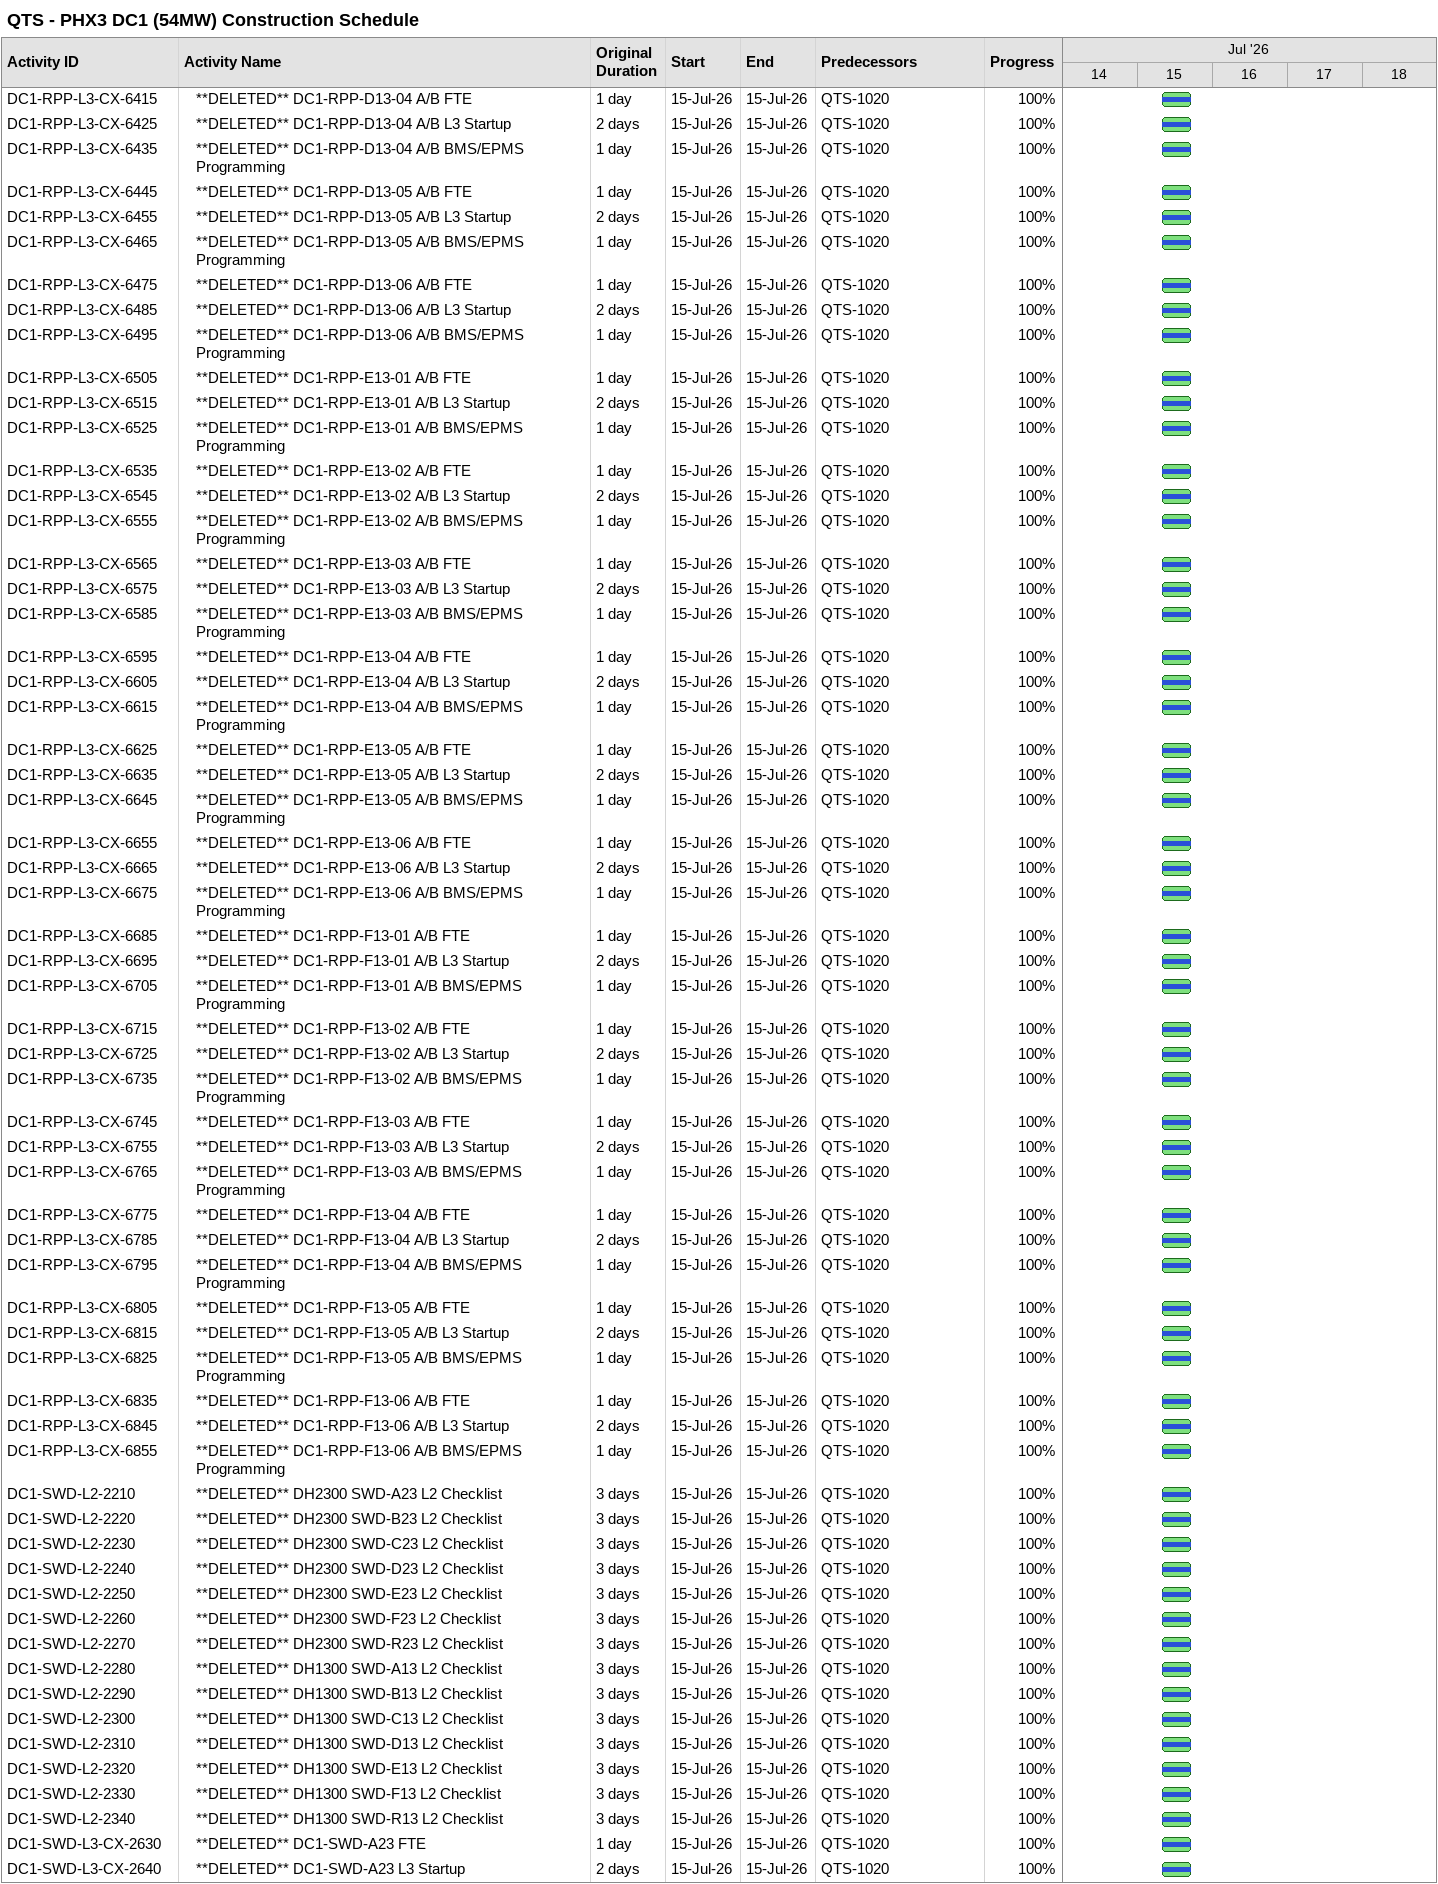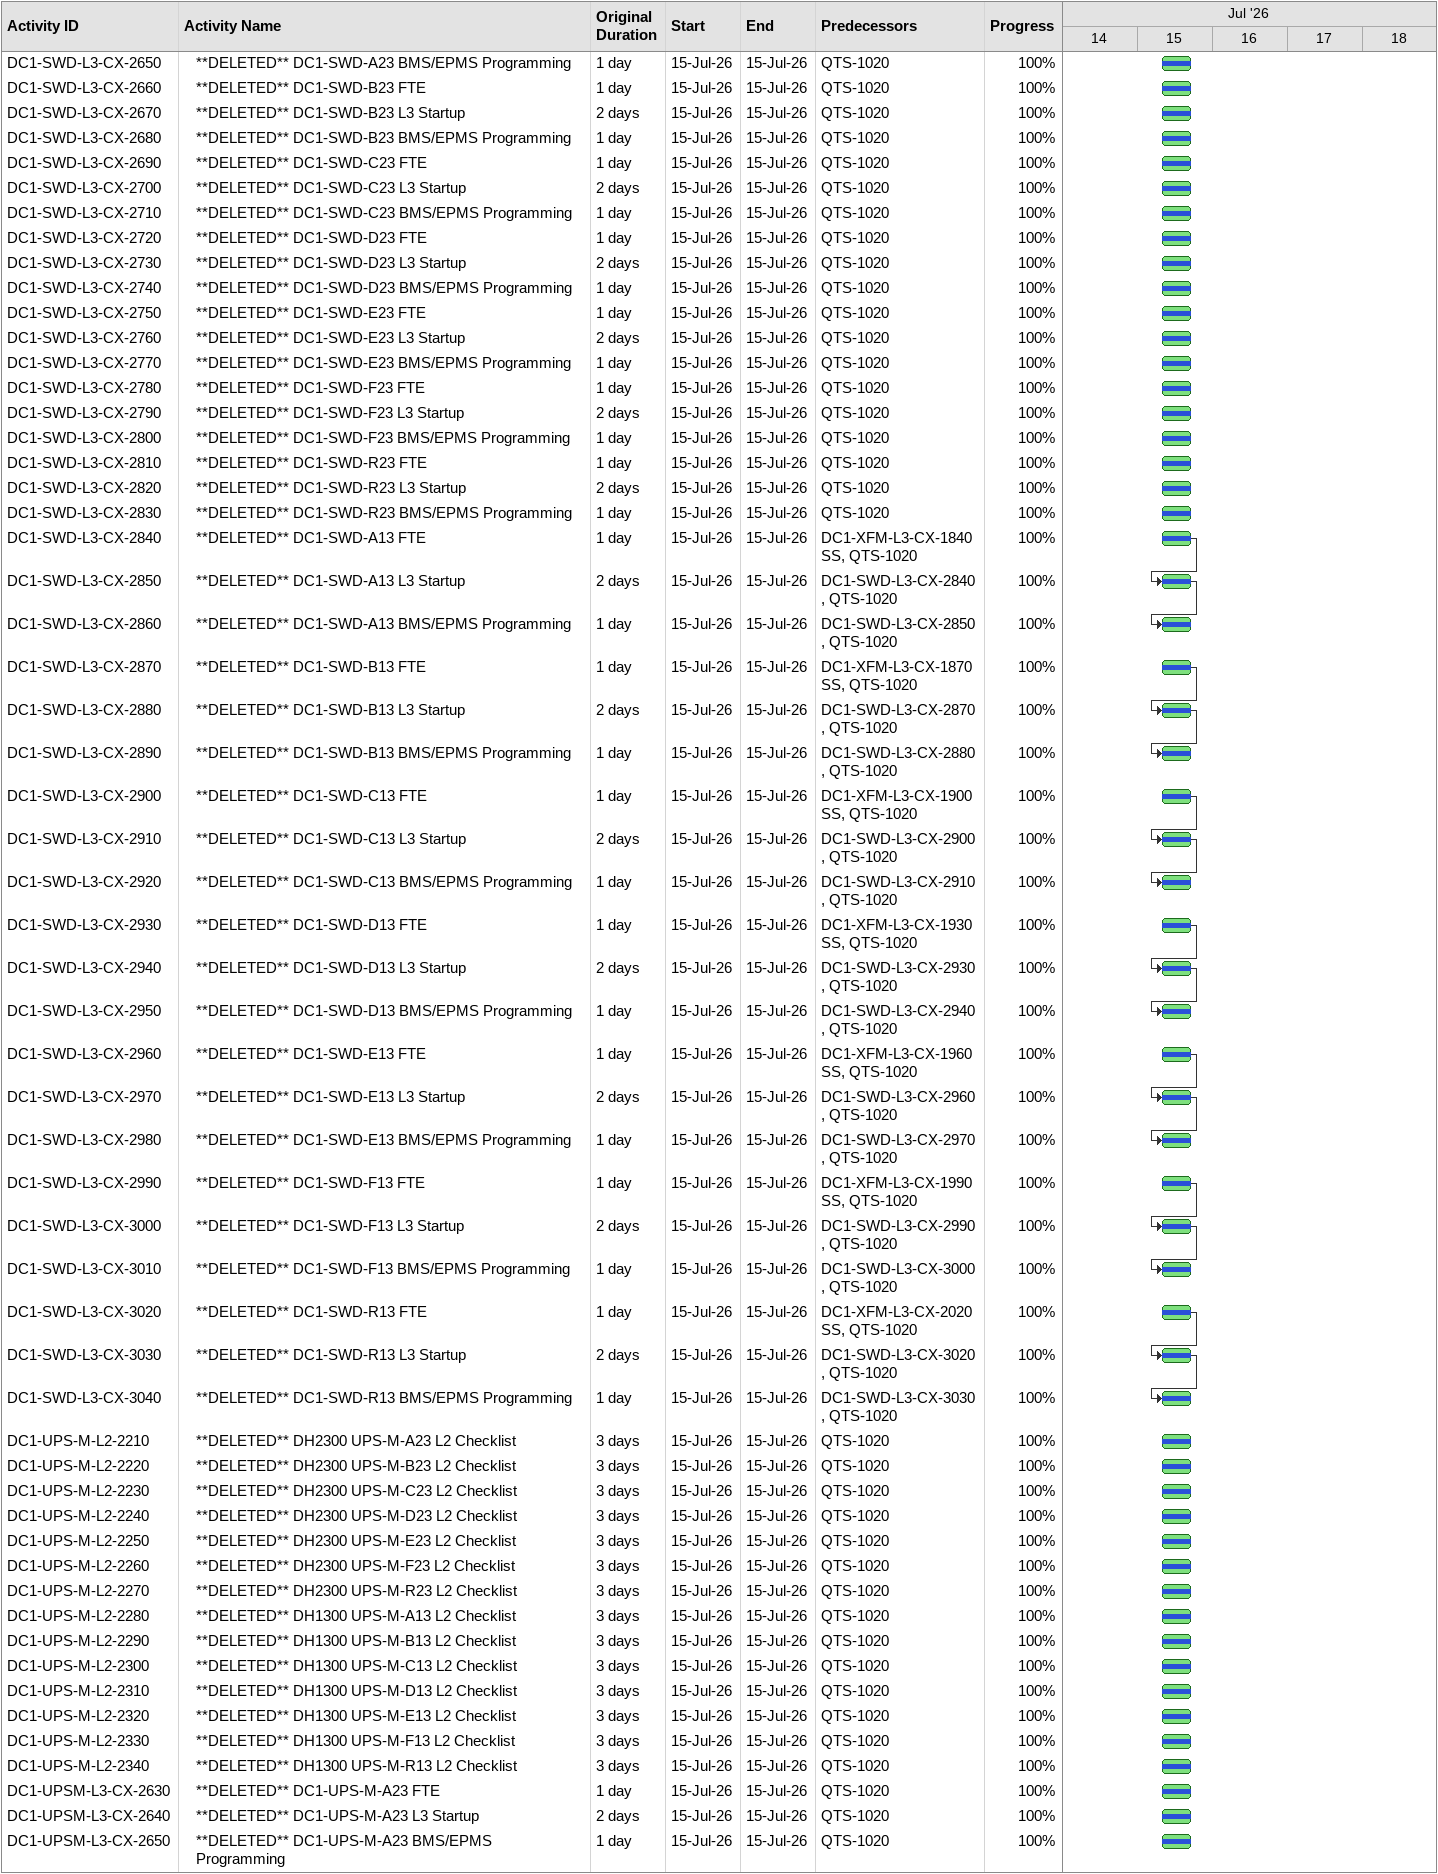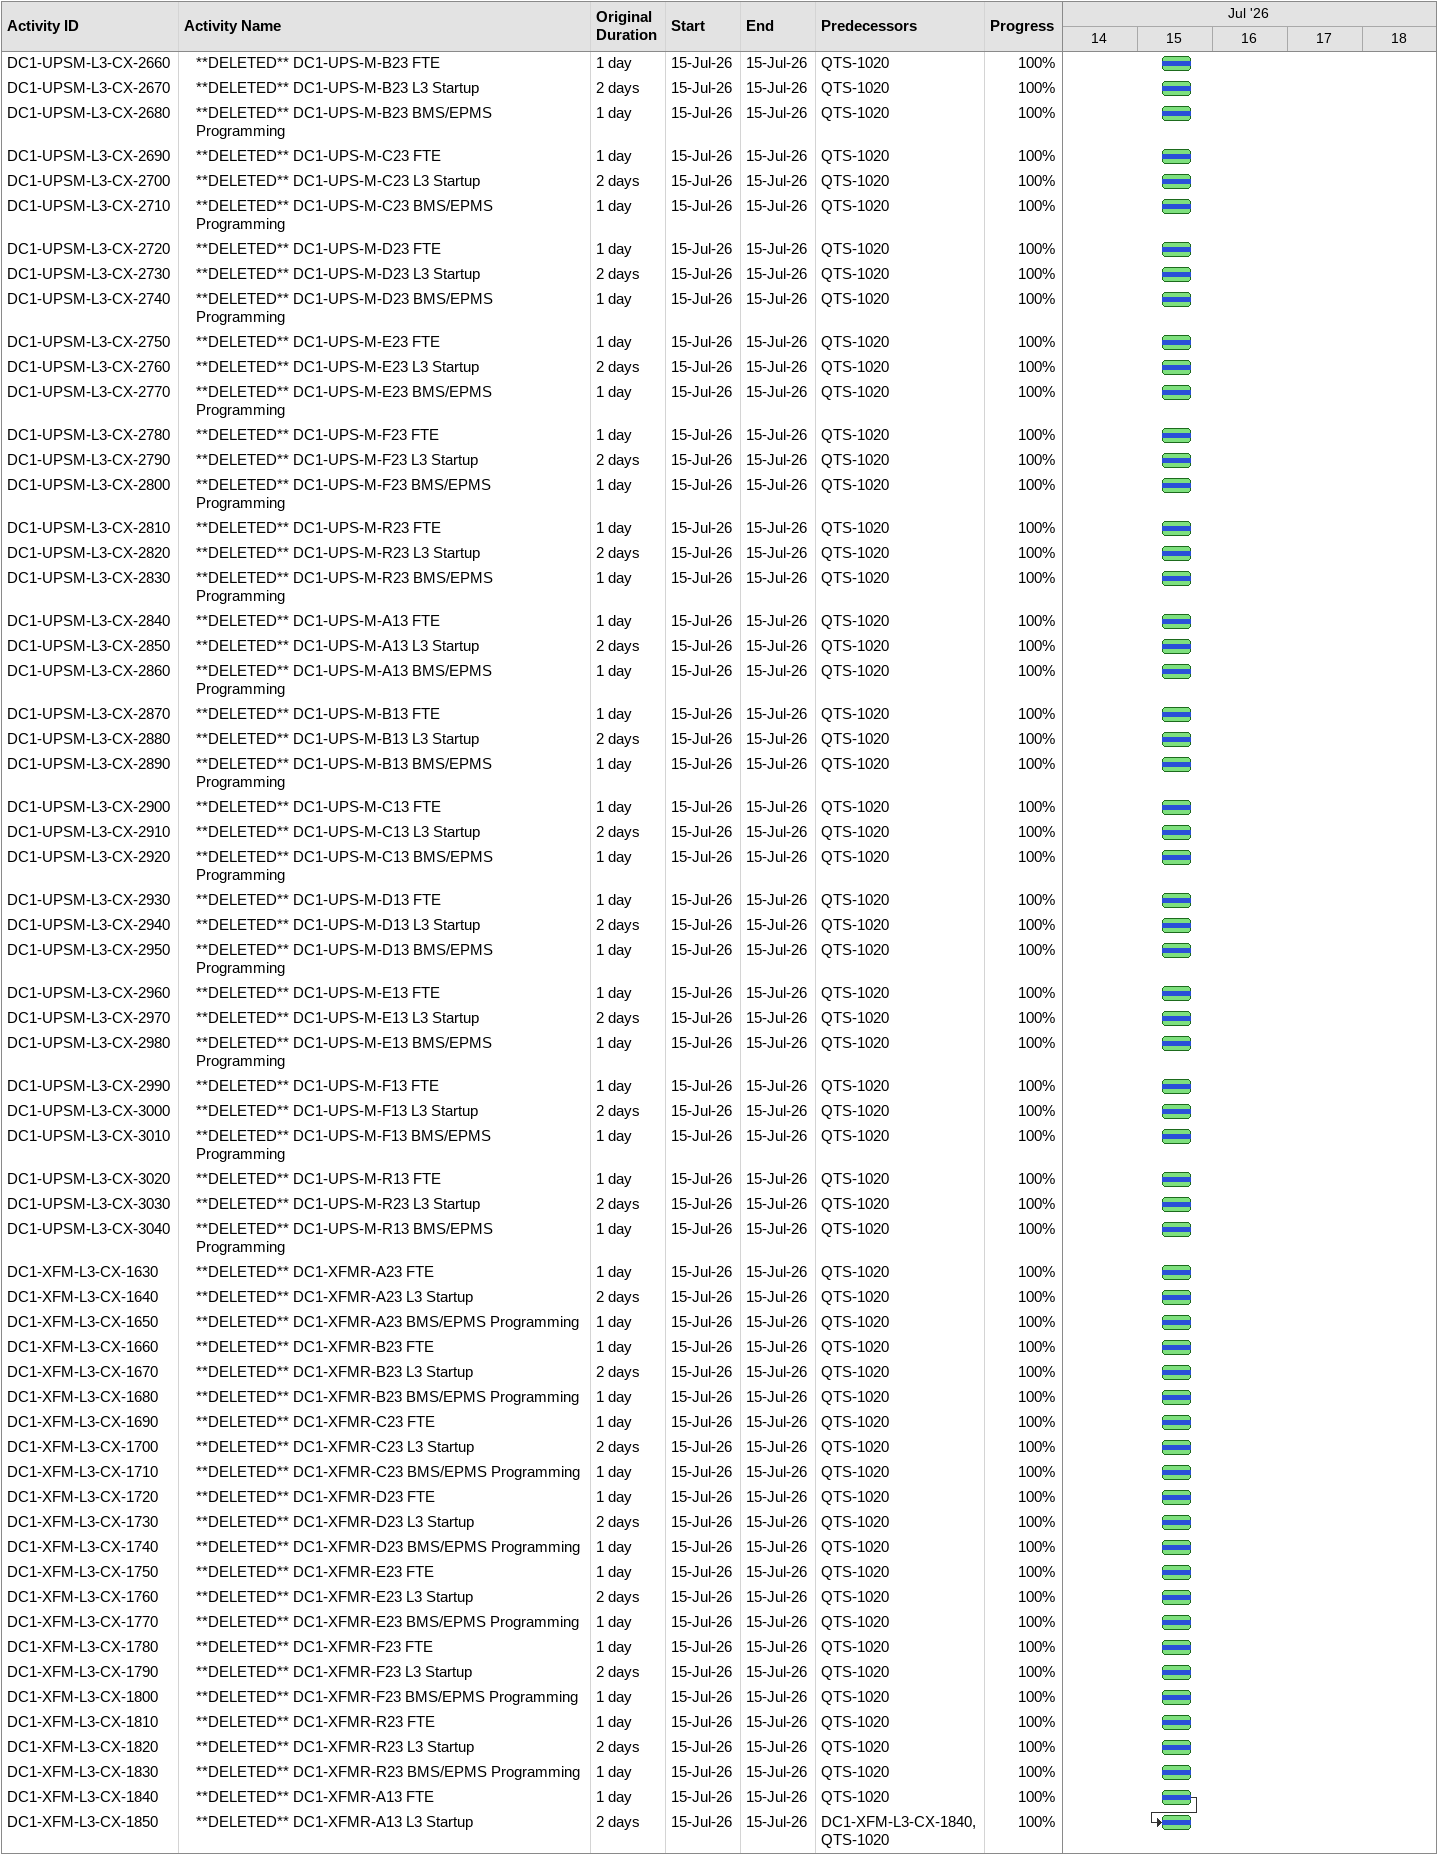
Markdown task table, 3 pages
QTS - PHX3 DC1 (54MW) Construction Schedule

| ID | Level | Task | Original duration | Start | Finish | Predecessors | % complete |
|---|---|---|---|---|---|---|---|
| DC1-RPP-L3-CX-6415 | 2 | **DELETED** DC1-RPP-D13-04 A/B FTE | 1d | 2026-07-15 | 2026-07-15 | QTS-1020 | 100 |
| DC1-RPP-L3-CX-6425 | 2 | **DELETED** DC1-RPP-D13-04 A/B L3 Startup | 2d | 2026-07-15 | 2026-07-15 | QTS-1020 | 100 |
| DC1-RPP-L3-CX-6435 | 2 | **DELETED** DC1-RPP-D13-04 A/B BMS/EPMS Programming | 1d | 2026-07-15 | 2026-07-15 | QTS-1020 | 100 |
| DC1-RPP-L3-CX-6445 | 2 | **DELETED** DC1-RPP-D13-05 A/B FTE | 1d | 2026-07-15 | 2026-07-15 | QTS-1020 | 100 |
| DC1-RPP-L3-CX-6455 | 2 | **DELETED** DC1-RPP-D13-05 A/B L3 Startup | 2d | 2026-07-15 | 2026-07-15 | QTS-1020 | 100 |
| DC1-RPP-L3-CX-6465 | 2 | **DELETED** DC1-RPP-D13-05 A/B BMS/EPMS Programming | 1d | 2026-07-15 | 2026-07-15 | QTS-1020 | 100 |
| DC1-RPP-L3-CX-6475 | 2 | **DELETED** DC1-RPP-D13-06 A/B FTE | 1d | 2026-07-15 | 2026-07-15 | QTS-1020 | 100 |
| DC1-RPP-L3-CX-6485 | 2 | **DELETED** DC1-RPP-D13-06 A/B L3 Startup | 2d | 2026-07-15 | 2026-07-15 | QTS-1020 | 100 |
| DC1-RPP-L3-CX-6495 | 2 | **DELETED** DC1-RPP-D13-06 A/B BMS/EPMS Programming | 1d | 2026-07-15 | 2026-07-15 | QTS-1020 | 100 |
| DC1-RPP-L3-CX-6505 | 2 | **DELETED** DC1-RPP-E13-01 A/B FTE | 1d | 2026-07-15 | 2026-07-15 | QTS-1020 | 100 |
| DC1-RPP-L3-CX-6515 | 2 | **DELETED** DC1-RPP-E13-01 A/B L3 Startup | 2d | 2026-07-15 | 2026-07-15 | QTS-1020 | 100 |
| DC1-RPP-L3-CX-6525 | 2 | **DELETED** DC1-RPP-E13-01 A/B BMS/EPMS Programming | 1d | 2026-07-15 | 2026-07-15 | QTS-1020 | 100 |
| DC1-RPP-L3-CX-6535 | 2 | **DELETED** DC1-RPP-E13-02 A/B FTE | 1d | 2026-07-15 | 2026-07-15 | QTS-1020 | 100 |
| DC1-RPP-L3-CX-6545 | 2 | **DELETED** DC1-RPP-E13-02 A/B L3 Startup | 2d | 2026-07-15 | 2026-07-15 | QTS-1020 | 100 |
| DC1-RPP-L3-CX-6555 | 2 | **DELETED** DC1-RPP-E13-02 A/B BMS/EPMS Programming | 1d | 2026-07-15 | 2026-07-15 | QTS-1020 | 100 |
| DC1-RPP-L3-CX-6565 | 2 | **DELETED** DC1-RPP-E13-03 A/B FTE | 1d | 2026-07-15 | 2026-07-15 | QTS-1020 | 100 |
| DC1-RPP-L3-CX-6575 | 2 | **DELETED** DC1-RPP-E13-03 A/B L3 Startup | 2d | 2026-07-15 | 2026-07-15 | QTS-1020 | 100 |
| DC1-RPP-L3-CX-6585 | 2 | **DELETED** DC1-RPP-E13-03 A/B BMS/EPMS Programming | 1d | 2026-07-15 | 2026-07-15 | QTS-1020 | 100 |
| DC1-RPP-L3-CX-6595 | 2 | **DELETED** DC1-RPP-E13-04 A/B FTE | 1d | 2026-07-15 | 2026-07-15 | QTS-1020 | 100 |
| DC1-RPP-L3-CX-6605 | 2 | **DELETED** DC1-RPP-E13-04 A/B L3 Startup | 2d | 2026-07-15 | 2026-07-15 | QTS-1020 | 100 |
| DC1-RPP-L3-CX-6615 | 2 | **DELETED** DC1-RPP-E13-04 A/B BMS/EPMS Programming | 1d | 2026-07-15 | 2026-07-15 | QTS-1020 | 100 |
| DC1-RPP-L3-CX-6625 | 2 | **DELETED** DC1-RPP-E13-05 A/B FTE | 1d | 2026-07-15 | 2026-07-15 | QTS-1020 | 100 |
| DC1-RPP-L3-CX-6635 | 2 | **DELETED** DC1-RPP-E13-05 A/B L3 Startup | 2d | 2026-07-15 | 2026-07-15 | QTS-1020 | 100 |
| DC1-RPP-L3-CX-6645 | 2 | **DELETED** DC1-RPP-E13-05 A/B BMS/EPMS Programming | 1d | 2026-07-15 | 2026-07-15 | QTS-1020 | 100 |
| DC1-RPP-L3-CX-6655 | 2 | **DELETED** DC1-RPP-E13-06 A/B FTE | 1d | 2026-07-15 | 2026-07-15 | QTS-1020 | 100 |
| DC1-RPP-L3-CX-6665 | 2 | **DELETED** DC1-RPP-E13-06 A/B L3 Startup | 2d | 2026-07-15 | 2026-07-15 | QTS-1020 | 100 |
| DC1-RPP-L3-CX-6675 | 2 | **DELETED** DC1-RPP-E13-06 A/B BMS/EPMS Programming | 1d | 2026-07-15 | 2026-07-15 | QTS-1020 | 100 |
| DC1-RPP-L3-CX-6685 | 2 | **DELETED** DC1-RPP-F13-01 A/B FTE | 1d | 2026-07-15 | 2026-07-15 | QTS-1020 | 100 |
| DC1-RPP-L3-CX-6695 | 2 | **DELETED** DC1-RPP-F13-01 A/B L3 Startup | 2d | 2026-07-15 | 2026-07-15 | QTS-1020 | 100 |
| DC1-RPP-L3-CX-6705 | 2 | **DELETED** DC1-RPP-F13-01 A/B BMS/EPMS Programming | 1d | 2026-07-15 | 2026-07-15 | QTS-1020 | 100 |
| DC1-RPP-L3-CX-6715 | 2 | **DELETED** DC1-RPP-F13-02 A/B FTE | 1d | 2026-07-15 | 2026-07-15 | QTS-1020 | 100 |
| DC1-RPP-L3-CX-6725 | 2 | **DELETED** DC1-RPP-F13-02 A/B L3 Startup | 2d | 2026-07-15 | 2026-07-15 | QTS-1020 | 100 |
| DC1-RPP-L3-CX-6735 | 2 | **DELETED** DC1-RPP-F13-02 A/B BMS/EPMS Programming | 1d | 2026-07-15 | 2026-07-15 | QTS-1020 | 100 |
| DC1-RPP-L3-CX-6745 | 2 | **DELETED** DC1-RPP-F13-03 A/B FTE | 1d | 2026-07-15 | 2026-07-15 | QTS-1020 | 100 |
| DC1-RPP-L3-CX-6755 | 2 | **DELETED** DC1-RPP-F13-03 A/B L3 Startup | 2d | 2026-07-15 | 2026-07-15 | QTS-1020 | 100 |
| DC1-RPP-L3-CX-6765 | 2 | **DELETED** DC1-RPP-F13-03 A/B BMS/EPMS Programming | 1d | 2026-07-15 | 2026-07-15 | QTS-1020 | 100 |
| DC1-RPP-L3-CX-6775 | 2 | **DELETED** DC1-RPP-F13-04 A/B FTE | 1d | 2026-07-15 | 2026-07-15 | QTS-1020 | 100 |
| DC1-RPP-L3-CX-6785 | 2 | **DELETED** DC1-RPP-F13-04 A/B L3 Startup | 2d | 2026-07-15 | 2026-07-15 | QTS-1020 | 100 |
| DC1-RPP-L3-CX-6795 | 2 | **DELETED** DC1-RPP-F13-04 A/B BMS/EPMS Programming | 1d | 2026-07-15 | 2026-07-15 | QTS-1020 | 100 |
| DC1-RPP-L3-CX-6805 | 2 | **DELETED** DC1-RPP-F13-05 A/B FTE | 1d | 2026-07-15 | 2026-07-15 | QTS-1020 | 100 |
| DC1-RPP-L3-CX-6815 | 2 | **DELETED** DC1-RPP-F13-05 A/B L3 Startup | 2d | 2026-07-15 | 2026-07-15 | QTS-1020 | 100 |
| DC1-RPP-L3-CX-6825 | 2 | **DELETED** DC1-RPP-F13-05 A/B BMS/EPMS Programming | 1d | 2026-07-15 | 2026-07-15 | QTS-1020 | 100 |
| DC1-RPP-L3-CX-6835 | 2 | **DELETED** DC1-RPP-F13-06 A/B FTE | 1d | 2026-07-15 | 2026-07-15 | QTS-1020 | 100 |
| DC1-RPP-L3-CX-6845 | 2 | **DELETED** DC1-RPP-F13-06 A/B L3 Startup | 2d | 2026-07-15 | 2026-07-15 | QTS-1020 | 100 |
| DC1-RPP-L3-CX-6855 | 2 | **DELETED** DC1-RPP-F13-06 A/B BMS/EPMS Programming | 1d | 2026-07-15 | 2026-07-15 | QTS-1020 | 100 |
| DC1-SWD-L2-2210 | 2 | **DELETED** DH2300 SWD-A23 L2 Checklist | 3d | 2026-07-15 | 2026-07-15 | QTS-1020 | 100 |
| DC1-SWD-L2-2220 | 2 | **DELETED** DH2300 SWD-B23 L2 Checklist | 3d | 2026-07-15 | 2026-07-15 | QTS-1020 | 100 |
| DC1-SWD-L2-2230 | 2 | **DELETED** DH2300 SWD-C23 L2 Checklist | 3d | 2026-07-15 | 2026-07-15 | QTS-1020 | 100 |
| DC1-SWD-L2-2240 | 2 | **DELETED** DH2300 SWD-D23 L2 Checklist | 3d | 2026-07-15 | 2026-07-15 | QTS-1020 | 100 |
| DC1-SWD-L2-2250 | 2 | **DELETED** DH2300 SWD-E23 L2 Checklist | 3d | 2026-07-15 | 2026-07-15 | QTS-1020 | 100 |
| DC1-SWD-L2-2260 | 2 | **DELETED** DH2300 SWD-F23 L2 Checklist | 3d | 2026-07-15 | 2026-07-15 | QTS-1020 | 100 |
| DC1-SWD-L2-2270 | 2 | **DELETED** DH2300 SWD-R23 L2 Checklist | 3d | 2026-07-15 | 2026-07-15 | QTS-1020 | 100 |
| DC1-SWD-L2-2280 | 2 | **DELETED** DH1300 SWD-A13 L2 Checklist | 3d | 2026-07-15 | 2026-07-15 | QTS-1020 | 100 |
| DC1-SWD-L2-2290 | 2 | **DELETED** DH1300 SWD-B13 L2 Checklist | 3d | 2026-07-15 | 2026-07-15 | QTS-1020 | 100 |
| DC1-SWD-L2-2300 | 2 | **DELETED** DH1300 SWD-C13 L2 Checklist | 3d | 2026-07-15 | 2026-07-15 | QTS-1020 | 100 |
| DC1-SWD-L2-2310 | 2 | **DELETED** DH1300 SWD-D13 L2 Checklist | 3d | 2026-07-15 | 2026-07-15 | QTS-1020 | 100 |
| DC1-SWD-L2-2320 | 2 | **DELETED** DH1300 SWD-E13 L2 Checklist | 3d | 2026-07-15 | 2026-07-15 | QTS-1020 | 100 |
| DC1-SWD-L2-2330 | 2 | **DELETED** DH1300 SWD-F13 L2 Checklist | 3d | 2026-07-15 | 2026-07-15 | QTS-1020 | 100 |
| DC1-SWD-L2-2340 | 2 | **DELETED** DH1300 SWD-R13 L2 Checklist | 3d | 2026-07-15 | 2026-07-15 | QTS-1020 | 100 |
| DC1-SWD-L3-CX-2630 | 2 | **DELETED** DC1-SWD-A23 FTE | 1d | 2026-07-15 | 2026-07-15 | QTS-1020 | 100 |
| DC1-SWD-L3-CX-2640 | 2 | **DELETED** DC1-SWD-A23 L3 Startup | 2d | 2026-07-15 | 2026-07-15 | QTS-1020 | 100 |
| DC1-SWD-L3-CX-2650 | 2 | **DELETED** DC1-SWD-A23 BMS/EPMS Programming | 1d | 2026-07-15 | 2026-07-15 | QTS-1020 | 100 |
| DC1-SWD-L3-CX-2660 | 2 | **DELETED** DC1-SWD-B23 FTE | 1d | 2026-07-15 | 2026-07-15 | QTS-1020 | 100 |
| DC1-SWD-L3-CX-2670 | 2 | **DELETED** DC1-SWD-B23 L3 Startup | 2d | 2026-07-15 | 2026-07-15 | QTS-1020 | 100 |
| DC1-SWD-L3-CX-2680 | 2 | **DELETED** DC1-SWD-B23 BMS/EPMS Programming | 1d | 2026-07-15 | 2026-07-15 | QTS-1020 | 100 |
| DC1-SWD-L3-CX-2690 | 2 | **DELETED** DC1-SWD-C23 FTE | 1d | 2026-07-15 | 2026-07-15 | QTS-1020 | 100 |
| DC1-SWD-L3-CX-2700 | 2 | **DELETED** DC1-SWD-C23 L3 Startup | 2d | 2026-07-15 | 2026-07-15 | QTS-1020 | 100 |
| DC1-SWD-L3-CX-2710 | 2 | **DELETED** DC1-SWD-C23 BMS/EPMS Programming | 1d | 2026-07-15 | 2026-07-15 | QTS-1020 | 100 |
| DC1-SWD-L3-CX-2720 | 2 | **DELETED** DC1-SWD-D23 FTE | 1d | 2026-07-15 | 2026-07-15 | QTS-1020 | 100 |
| DC1-SWD-L3-CX-2730 | 2 | **DELETED** DC1-SWD-D23 L3 Startup | 2d | 2026-07-15 | 2026-07-15 | QTS-1020 | 100 |
| DC1-SWD-L3-CX-2740 | 2 | **DELETED** DC1-SWD-D23 BMS/EPMS Programming | 1d | 2026-07-15 | 2026-07-15 | QTS-1020 | 100 |
| DC1-SWD-L3-CX-2750 | 2 | **DELETED** DC1-SWD-E23 FTE | 1d | 2026-07-15 | 2026-07-15 | QTS-1020 | 100 |
| DC1-SWD-L3-CX-2760 | 2 | **DELETED** DC1-SWD-E23 L3 Startup | 2d | 2026-07-15 | 2026-07-15 | QTS-1020 | 100 |
| DC1-SWD-L3-CX-2770 | 2 | **DELETED** DC1-SWD-E23 BMS/EPMS Programming | 1d | 2026-07-15 | 2026-07-15 | QTS-1020 | 100 |
| DC1-SWD-L3-CX-2780 | 2 | **DELETED** DC1-SWD-F23 FTE | 1d | 2026-07-15 | 2026-07-15 | QTS-1020 | 100 |
| DC1-SWD-L3-CX-2790 | 2 | **DELETED** DC1-SWD-F23 L3 Startup | 2d | 2026-07-15 | 2026-07-15 | QTS-1020 | 100 |
| DC1-SWD-L3-CX-2800 | 2 | **DELETED** DC1-SWD-F23 BMS/EPMS Programming | 1d | 2026-07-15 | 2026-07-15 | QTS-1020 | 100 |
| DC1-SWD-L3-CX-2810 | 2 | **DELETED** DC1-SWD-R23 FTE | 1d | 2026-07-15 | 2026-07-15 | QTS-1020 | 100 |
| DC1-SWD-L3-CX-2820 | 2 | **DELETED** DC1-SWD-R23 L3 Startup | 2d | 2026-07-15 | 2026-07-15 | QTS-1020 | 100 |
| DC1-SWD-L3-CX-2830 | 2 | **DELETED** DC1-SWD-R23 BMS/EPMS Programming | 1d | 2026-07-15 | 2026-07-15 | QTS-1020 | 100 |
| DC1-SWD-L3-CX-2840 | 2 | **DELETED** DC1-SWD-A13 FTE | 1d | 2026-07-15 | 2026-07-15 | DC1-XFM-L3-CX-1840SS, QTS-1020 | 100 |
| DC1-SWD-L3-CX-2850 | 2 | **DELETED** DC1-SWD-A13 L3 Startup | 2d | 2026-07-15 | 2026-07-15 | DC1-SWD-L3-CX-2840, QTS-1020 | 100 |
| DC1-SWD-L3-CX-2860 | 2 | **DELETED** DC1-SWD-A13 BMS/EPMS Programming | 1d | 2026-07-15 | 2026-07-15 | DC1-SWD-L3-CX-2850, QTS-1020 | 100 |
| DC1-SWD-L3-CX-2870 | 2 | **DELETED** DC1-SWD-B13 FTE | 1d | 2026-07-15 | 2026-07-15 | DC1-XFM-L3-CX-1870SS, QTS-1020 | 100 |
| DC1-SWD-L3-CX-2880 | 2 | **DELETED** DC1-SWD-B13 L3 Startup | 2d | 2026-07-15 | 2026-07-15 | DC1-SWD-L3-CX-2870, QTS-1020 | 100 |
| DC1-SWD-L3-CX-2890 | 2 | **DELETED** DC1-SWD-B13 BMS/EPMS Programming | 1d | 2026-07-15 | 2026-07-15 | DC1-SWD-L3-CX-2880, QTS-1020 | 100 |
| DC1-SWD-L3-CX-2900 | 2 | **DELETED** DC1-SWD-C13 FTE | 1d | 2026-07-15 | 2026-07-15 | DC1-XFM-L3-CX-1900SS, QTS-1020 | 100 |
| DC1-SWD-L3-CX-2910 | 2 | **DELETED** DC1-SWD-C13 L3 Startup | 2d | 2026-07-15 | 2026-07-15 | DC1-SWD-L3-CX-2900, QTS-1020 | 100 |
| DC1-SWD-L3-CX-2920 | 2 | **DELETED** DC1-SWD-C13 BMS/EPMS Programming | 1d | 2026-07-15 | 2026-07-15 | DC1-SWD-L3-CX-2910, QTS-1020 | 100 |
| DC1-SWD-L3-CX-2930 | 2 | **DELETED** DC1-SWD-D13 FTE | 1d | 2026-07-15 | 2026-07-15 | DC1-XFM-L3-CX-1930SS, QTS-1020 | 100 |
| DC1-SWD-L3-CX-2940 | 2 | **DELETED** DC1-SWD-D13 L3 Startup | 2d | 2026-07-15 | 2026-07-15 | DC1-SWD-L3-CX-2930, QTS-1020 | 100 |
| DC1-SWD-L3-CX-2950 | 2 | **DELETED** DC1-SWD-D13 BMS/EPMS Programming | 1d | 2026-07-15 | 2026-07-15 | DC1-SWD-L3-CX-2940, QTS-1020 | 100 |
| DC1-SWD-L3-CX-2960 | 2 | **DELETED** DC1-SWD-E13 FTE | 1d | 2026-07-15 | 2026-07-15 | DC1-XFM-L3-CX-1960SS, QTS-1020 | 100 |
| DC1-SWD-L3-CX-2970 | 2 | **DELETED** DC1-SWD-E13 L3 Startup | 2d | 2026-07-15 | 2026-07-15 | DC1-SWD-L3-CX-2960, QTS-1020 | 100 |
| DC1-SWD-L3-CX-2980 | 2 | **DELETED** DC1-SWD-E13 BMS/EPMS Programming | 1d | 2026-07-15 | 2026-07-15 | DC1-SWD-L3-CX-2970, QTS-1020 | 100 |
| DC1-SWD-L3-CX-2990 | 2 | **DELETED** DC1-SWD-F13 FTE | 1d | 2026-07-15 | 2026-07-15 | DC1-XFM-L3-CX-1990SS, QTS-1020 | 100 |
| DC1-SWD-L3-CX-3000 | 2 | **DELETED** DC1-SWD-F13 L3 Startup | 2d | 2026-07-15 | 2026-07-15 | DC1-SWD-L3-CX-2990, QTS-1020 | 100 |
| DC1-SWD-L3-CX-3010 | 2 | **DELETED** DC1-SWD-F13 BMS/EPMS Programming | 1d | 2026-07-15 | 2026-07-15 | DC1-SWD-L3-CX-3000, QTS-1020 | 100 |
| DC1-SWD-L3-CX-3020 | 2 | **DELETED** DC1-SWD-R13 FTE | 1d | 2026-07-15 | 2026-07-15 | DC1-XFM-L3-CX-2020SS, QTS-1020 | 100 |
| DC1-SWD-L3-CX-3030 | 2 | **DELETED** DC1-SWD-R13 L3 Startup | 2d | 2026-07-15 | 2026-07-15 | DC1-SWD-L3-CX-3020, QTS-1020 | 100 |
| DC1-SWD-L3-CX-3040 | 2 | **DELETED** DC1-SWD-R13 BMS/EPMS Programming | 1d | 2026-07-15 | 2026-07-15 | DC1-SWD-L3-CX-3030, QTS-1020 | 100 |
| DC1-UPS-M-L2-2210 | 2 | **DELETED** DH2300 UPS-M-A23 L2 Checklist | 3d | 2026-07-15 | 2026-07-15 | QTS-1020 | 100 |
| DC1-UPS-M-L2-2220 | 2 | **DELETED** DH2300 UPS-M-B23 L2 Checklist | 3d | 2026-07-15 | 2026-07-15 | QTS-1020 | 100 |
| DC1-UPS-M-L2-2230 | 2 | **DELETED** DH2300 UPS-M-C23 L2 Checklist | 3d | 2026-07-15 | 2026-07-15 | QTS-1020 | 100 |
| DC1-UPS-M-L2-2240 | 2 | **DELETED** DH2300 UPS-M-D23 L2 Checklist | 3d | 2026-07-15 | 2026-07-15 | QTS-1020 | 100 |
| DC1-UPS-M-L2-2250 | 2 | **DELETED** DH2300 UPS-M-E23 L2 Checklist | 3d | 2026-07-15 | 2026-07-15 | QTS-1020 | 100 |
| DC1-UPS-M-L2-2260 | 2 | **DELETED** DH2300 UPS-M-F23 L2 Checklist | 3d | 2026-07-15 | 2026-07-15 | QTS-1020 | 100 |
| DC1-UPS-M-L2-2270 | 2 | **DELETED** DH2300 UPS-M-R23 L2 Checklist | 3d | 2026-07-15 | 2026-07-15 | QTS-1020 | 100 |
| DC1-UPS-M-L2-2280 | 2 | **DELETED** DH1300 UPS-M-A13 L2 Checklist | 3d | 2026-07-15 | 2026-07-15 | QTS-1020 | 100 |
| DC1-UPS-M-L2-2290 | 2 | **DELETED** DH1300 UPS-M-B13 L2 Checklist | 3d | 2026-07-15 | 2026-07-15 | QTS-1020 | 100 |
| DC1-UPS-M-L2-2300 | 2 | **DELETED** DH1300 UPS-M-C13 L2 Checklist | 3d | 2026-07-15 | 2026-07-15 | QTS-1020 | 100 |
| DC1-UPS-M-L2-2310 | 2 | **DELETED** DH1300 UPS-M-D13 L2 Checklist | 3d | 2026-07-15 | 2026-07-15 | QTS-1020 | 100 |
| DC1-UPS-M-L2-2320 | 2 | **DELETED** DH1300 UPS-M-E13 L2 Checklist | 3d | 2026-07-15 | 2026-07-15 | QTS-1020 | 100 |
| DC1-UPS-M-L2-2330 | 2 | **DELETED** DH1300 UPS-M-F13 L2 Checklist | 3d | 2026-07-15 | 2026-07-15 | QTS-1020 | 100 |
| DC1-UPS-M-L2-2340 | 2 | **DELETED** DH1300 UPS-M-R13 L2 Checklist | 3d | 2026-07-15 | 2026-07-15 | QTS-1020 | 100 |
| DC1-UPSM-L3-CX-2630 | 2 | **DELETED** DC1-UPS-M-A23 FTE | 1d | 2026-07-15 | 2026-07-15 | QTS-1020 | 100 |
| DC1-UPSM-L3-CX-2640 | 2 | **DELETED** DC1-UPS-M-A23 L3 Startup | 2d | 2026-07-15 | 2026-07-15 | QTS-1020 | 100 |
| DC1-UPSM-L3-CX-2650 | 2 | **DELETED** DC1-UPS-M-A23 BMS/EPMS Programming | 1d | 2026-07-15 | 2026-07-15 | QTS-1020 | 100 |
| DC1-UPSM-L3-CX-2660 | 2 | **DELETED** DC1-UPS-M-B23 FTE | 1d | 2026-07-15 | 2026-07-15 | QTS-1020 | 100 |
| DC1-UPSM-L3-CX-2670 | 2 | **DELETED** DC1-UPS-M-B23 L3 Startup | 2d | 2026-07-15 | 2026-07-15 | QTS-1020 | 100 |
| DC1-UPSM-L3-CX-2680 | 2 | **DELETED** DC1-UPS-M-B23 BMS/EPMS Programming | 1d | 2026-07-15 | 2026-07-15 | QTS-1020 | 100 |
| DC1-UPSM-L3-CX-2690 | 2 | **DELETED** DC1-UPS-M-C23 FTE | 1d | 2026-07-15 | 2026-07-15 | QTS-1020 | 100 |
| DC1-UPSM-L3-CX-2700 | 2 | **DELETED** DC1-UPS-M-C23 L3 Startup | 2d | 2026-07-15 | 2026-07-15 | QTS-1020 | 100 |
| DC1-UPSM-L3-CX-2710 | 2 | **DELETED** DC1-UPS-M-C23 BMS/EPMS Programming | 1d | 2026-07-15 | 2026-07-15 | QTS-1020 | 100 |
| DC1-UPSM-L3-CX-2720 | 2 | **DELETED** DC1-UPS-M-D23 FTE | 1d | 2026-07-15 | 2026-07-15 | QTS-1020 | 100 |
| DC1-UPSM-L3-CX-2730 | 2 | **DELETED** DC1-UPS-M-D23 L3 Startup | 2d | 2026-07-15 | 2026-07-15 | QTS-1020 | 100 |
| DC1-UPSM-L3-CX-2740 | 2 | **DELETED** DC1-UPS-M-D23 BMS/EPMS Programming | 1d | 2026-07-15 | 2026-07-15 | QTS-1020 | 100 |
| DC1-UPSM-L3-CX-2750 | 2 | **DELETED** DC1-UPS-M-E23 FTE | 1d | 2026-07-15 | 2026-07-15 | QTS-1020 | 100 |
| DC1-UPSM-L3-CX-2760 | 2 | **DELETED** DC1-UPS-M-E23 L3 Startup | 2d | 2026-07-15 | 2026-07-15 | QTS-1020 | 100 |
| DC1-UPSM-L3-CX-2770 | 2 | **DELETED** DC1-UPS-M-E23 BMS/EPMS Programming | 1d | 2026-07-15 | 2026-07-15 | QTS-1020 | 100 |
| DC1-UPSM-L3-CX-2780 | 2 | **DELETED** DC1-UPS-M-F23 FTE | 1d | 2026-07-15 | 2026-07-15 | QTS-1020 | 100 |
| DC1-UPSM-L3-CX-2790 | 2 | **DELETED** DC1-UPS-M-F23 L3 Startup | 2d | 2026-07-15 | 2026-07-15 | QTS-1020 | 100 |
| DC1-UPSM-L3-CX-2800 | 2 | **DELETED** DC1-UPS-M-F23 BMS/EPMS Programming | 1d | 2026-07-15 | 2026-07-15 | QTS-1020 | 100 |
| DC1-UPSM-L3-CX-2810 | 2 | **DELETED** DC1-UPS-M-R23 FTE | 1d | 2026-07-15 | 2026-07-15 | QTS-1020 | 100 |
| DC1-UPSM-L3-CX-2820 | 2 | **DELETED** DC1-UPS-M-R23 L3 Startup | 2d | 2026-07-15 | 2026-07-15 | QTS-1020 | 100 |
| DC1-UPSM-L3-CX-2830 | 2 | **DELETED** DC1-UPS-M-R23 BMS/EPMS Programming | 1d | 2026-07-15 | 2026-07-15 | QTS-1020 | 100 |
| DC1-UPSM-L3-CX-2840 | 2 | **DELETED** DC1-UPS-M-A13 FTE | 1d | 2026-07-15 | 2026-07-15 | QTS-1020 | 100 |
| DC1-UPSM-L3-CX-2850 | 2 | **DELETED** DC1-UPS-M-A13 L3 Startup | 2d | 2026-07-15 | 2026-07-15 | QTS-1020 | 100 |
| DC1-UPSM-L3-CX-2860 | 2 | **DELETED** DC1-UPS-M-A13 BMS/EPMS Programming | 1d | 2026-07-15 | 2026-07-15 | QTS-1020 | 100 |
| DC1-UPSM-L3-CX-2870 | 2 | **DELETED** DC1-UPS-M-B13 FTE | 1d | 2026-07-15 | 2026-07-15 | QTS-1020 | 100 |
| DC1-UPSM-L3-CX-2880 | 2 | **DELETED** DC1-UPS-M-B13 L3 Startup | 2d | 2026-07-15 | 2026-07-15 | QTS-1020 | 100 |
| DC1-UPSM-L3-CX-2890 | 2 | **DELETED** DC1-UPS-M-B13 BMS/EPMS Programming | 1d | 2026-07-15 | 2026-07-15 | QTS-1020 | 100 |
| DC1-UPSM-L3-CX-2900 | 2 | **DELETED** DC1-UPS-M-C13 FTE | 1d | 2026-07-15 | 2026-07-15 | QTS-1020 | 100 |
| DC1-UPSM-L3-CX-2910 | 2 | **DELETED** DC1-UPS-M-C13 L3 Startup | 2d | 2026-07-15 | 2026-07-15 | QTS-1020 | 100 |
| DC1-UPSM-L3-CX-2920 | 2 | **DELETED** DC1-UPS-M-C13 BMS/EPMS Programming | 1d | 2026-07-15 | 2026-07-15 | QTS-1020 | 100 |
| DC1-UPSM-L3-CX-2930 | 2 | **DELETED** DC1-UPS-M-D13 FTE | 1d | 2026-07-15 | 2026-07-15 | QTS-1020 | 100 |
| DC1-UPSM-L3-CX-2940 | 2 | **DELETED** DC1-UPS-M-D13 L3 Startup | 2d | 2026-07-15 | 2026-07-15 | QTS-1020 | 100 |
| DC1-UPSM-L3-CX-2950 | 2 | **DELETED** DC1-UPS-M-D13 BMS/EPMS Programming | 1d | 2026-07-15 | 2026-07-15 | QTS-1020 | 100 |
| DC1-UPSM-L3-CX-2960 | 2 | **DELETED** DC1-UPS-M-E13 FTE | 1d | 2026-07-15 | 2026-07-15 | QTS-1020 | 100 |
| DC1-UPSM-L3-CX-2970 | 2 | **DELETED** DC1-UPS-M-E13 L3 Startup | 2d | 2026-07-15 | 2026-07-15 | QTS-1020 | 100 |
| DC1-UPSM-L3-CX-2980 | 2 | **DELETED** DC1-UPS-M-E13 BMS/EPMS Programming | 1d | 2026-07-15 | 2026-07-15 | QTS-1020 | 100 |
| DC1-UPSM-L3-CX-2990 | 2 | **DELETED** DC1-UPS-M-F13 FTE | 1d | 2026-07-15 | 2026-07-15 | QTS-1020 | 100 |
| DC1-UPSM-L3-CX-3000 | 2 | **DELETED** DC1-UPS-M-F13 L3 Startup | 2d | 2026-07-15 | 2026-07-15 | QTS-1020 | 100 |
| DC1-UPSM-L3-CX-3010 | 2 | **DELETED** DC1-UPS-M-F13 BMS/EPMS Programming | 1d | 2026-07-15 | 2026-07-15 | QTS-1020 | 100 |
| DC1-UPSM-L3-CX-3020 | 2 | **DELETED** DC1-UPS-M-R13 FTE | 1d | 2026-07-15 | 2026-07-15 | QTS-1020 | 100 |
| DC1-UPSM-L3-CX-3030 | 2 | **DELETED** DC1-UPS-M-R23 L3 Startup | 2d | 2026-07-15 | 2026-07-15 | QTS-1020 | 100 |
| DC1-UPSM-L3-CX-3040 | 2 | **DELETED** DC1-UPS-M-R13 BMS/EPMS Programming | 1d | 2026-07-15 | 2026-07-15 | QTS-1020 | 100 |
| DC1-XFM-L3-CX-1630 | 2 | **DELETED** DC1-XFMR-A23 FTE | 1d | 2026-07-15 | 2026-07-15 | QTS-1020 | 100 |
| DC1-XFM-L3-CX-1640 | 2 | **DELETED** DC1-XFMR-A23 L3 Startup | 2d | 2026-07-15 | 2026-07-15 | QTS-1020 | 100 |
| DC1-XFM-L3-CX-1650 | 2 | **DELETED** DC1-XFMR-A23 BMS/EPMS Programming | 1d | 2026-07-15 | 2026-07-15 | QTS-1020 | 100 |
| DC1-XFM-L3-CX-1660 | 2 | **DELETED** DC1-XFMR-B23 FTE | 1d | 2026-07-15 | 2026-07-15 | QTS-1020 | 100 |
| DC1-XFM-L3-CX-1670 | 2 | **DELETED** DC1-XFMR-B23 L3 Startup | 2d | 2026-07-15 | 2026-07-15 | QTS-1020 | 100 |
| DC1-XFM-L3-CX-1680 | 2 | **DELETED** DC1-XFMR-B23 BMS/EPMS Programming | 1d | 2026-07-15 | 2026-07-15 | QTS-1020 | 100 |
| DC1-XFM-L3-CX-1690 | 2 | **DELETED** DC1-XFMR-C23 FTE | 1d | 2026-07-15 | 2026-07-15 | QTS-1020 | 100 |
| DC1-XFM-L3-CX-1700 | 2 | **DELETED** DC1-XFMR-C23 L3 Startup | 2d | 2026-07-15 | 2026-07-15 | QTS-1020 | 100 |
| DC1-XFM-L3-CX-1710 | 2 | **DELETED** DC1-XFMR-C23 BMS/EPMS Programming | 1d | 2026-07-15 | 2026-07-15 | QTS-1020 | 100 |
| DC1-XFM-L3-CX-1720 | 2 | **DELETED** DC1-XFMR-D23 FTE | 1d | 2026-07-15 | 2026-07-15 | QTS-1020 | 100 |
| DC1-XFM-L3-CX-1730 | 2 | **DELETED** DC1-XFMR-D23 L3 Startup | 2d | 2026-07-15 | 2026-07-15 | QTS-1020 | 100 |
| DC1-XFM-L3-CX-1740 | 2 | **DELETED** DC1-XFMR-D23 BMS/EPMS Programming | 1d | 2026-07-15 | 2026-07-15 | QTS-1020 | 100 |
| DC1-XFM-L3-CX-1750 | 2 | **DELETED** DC1-XFMR-E23 FTE | 1d | 2026-07-15 | 2026-07-15 | QTS-1020 | 100 |
| DC1-XFM-L3-CX-1760 | 2 | **DELETED** DC1-XFMR-E23 L3 Startup | 2d | 2026-07-15 | 2026-07-15 | QTS-1020 | 100 |
| DC1-XFM-L3-CX-1770 | 2 | **DELETED** DC1-XFMR-E23 BMS/EPMS Programming | 1d | 2026-07-15 | 2026-07-15 | QTS-1020 | 100 |
| DC1-XFM-L3-CX-1780 | 2 | **DELETED** DC1-XFMR-F23 FTE | 1d | 2026-07-15 | 2026-07-15 | QTS-1020 | 100 |
| DC1-XFM-L3-CX-1790 | 2 | **DELETED** DC1-XFMR-F23 L3 Startup | 2d | 2026-07-15 | 2026-07-15 | QTS-1020 | 100 |
| DC1-XFM-L3-CX-1800 | 2 | **DELETED** DC1-XFMR-F23 BMS/EPMS Programming | 1d | 2026-07-15 | 2026-07-15 | QTS-1020 | 100 |
| DC1-XFM-L3-CX-1810 | 2 | **DELETED** DC1-XFMR-R23 FTE | 1d | 2026-07-15 | 2026-07-15 | QTS-1020 | 100 |
| DC1-XFM-L3-CX-1820 | 2 | **DELETED** DC1-XFMR-R23 L3 Startup | 2d | 2026-07-15 | 2026-07-15 | QTS-1020 | 100 |
| DC1-XFM-L3-CX-1830 | 2 | **DELETED** DC1-XFMR-R23 BMS/EPMS Programming | 1d | 2026-07-15 | 2026-07-15 | QTS-1020 | 100 |
| DC1-XFM-L3-CX-1840 | 2 | **DELETED** DC1-XFMR-A13 FTE | 1d | 2026-07-15 | 2026-07-15 | QTS-1020 | 100 |
| DC1-XFM-L3-CX-1850 | 2 | **DELETED** DC1-XFMR-A13 L3 Startup | 2d | 2026-07-15 | 2026-07-15 | DC1-XFM-L3-CX-1840, QTS-1020 | 100 |
